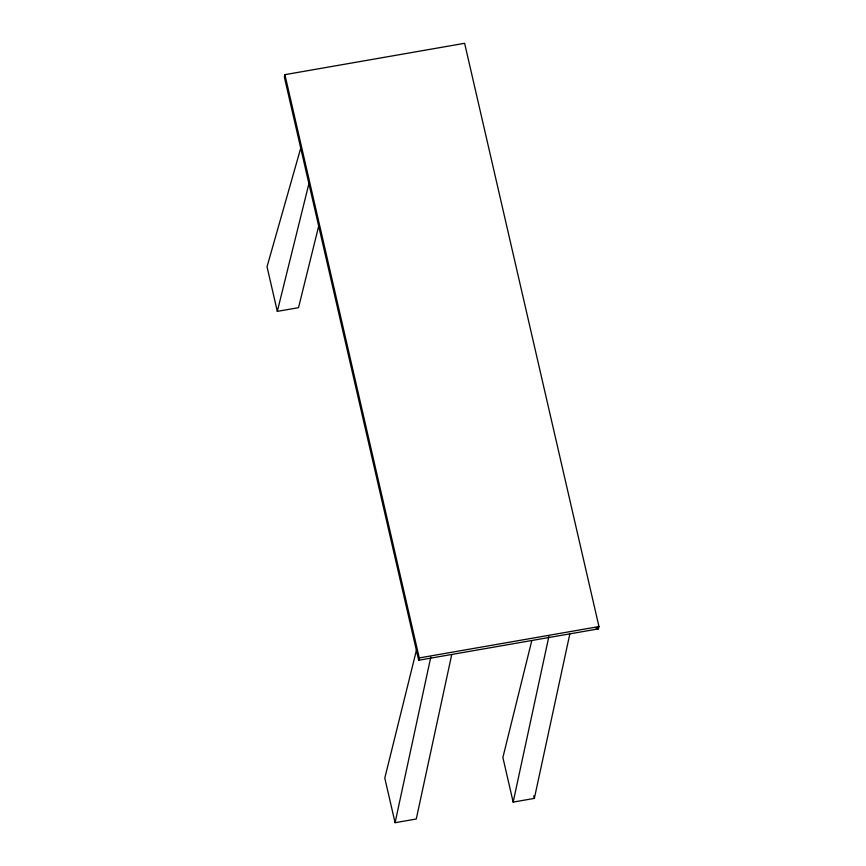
<?xml version="1.0" encoding="UTF-8"?>
<svg xmlns="http://www.w3.org/2000/svg" width="866" height="866" viewBox="0 0 866 866"><rect width="100%" height="100%" fill="white"/><g stroke="black" fill="none" stroke-linecap="round" stroke-linejoin="round"><path stroke-width="1.3" d="M451.706 654.728L416.275 818.998L395.08 822.7L430.792 657.121M569.785 634.128L534.354 798.398L513.159 802.1L548.871 636.51M284.914 74.66L284.34 76.966L418.679 660.238L598.395 628.878L598.969 626.573L464.631 43.3L284.914 74.66L419.252 657.933L418.679 660.238M318.959 225.041L298.51 307.679L277.315 311.37L309.119 182.834M416.611 649.543L384.796 778.079L395.08 822.7M531.767 640.743L502.875 757.479L513.159 802.1M300.967 147.328L267.031 266.75L277.315 311.37M419.252 657.933L598.969 626.573M596.003 628.121L598.395 628.878L597.832 626.443M533.748 795.778L534.354 798.398"/></g></svg>
